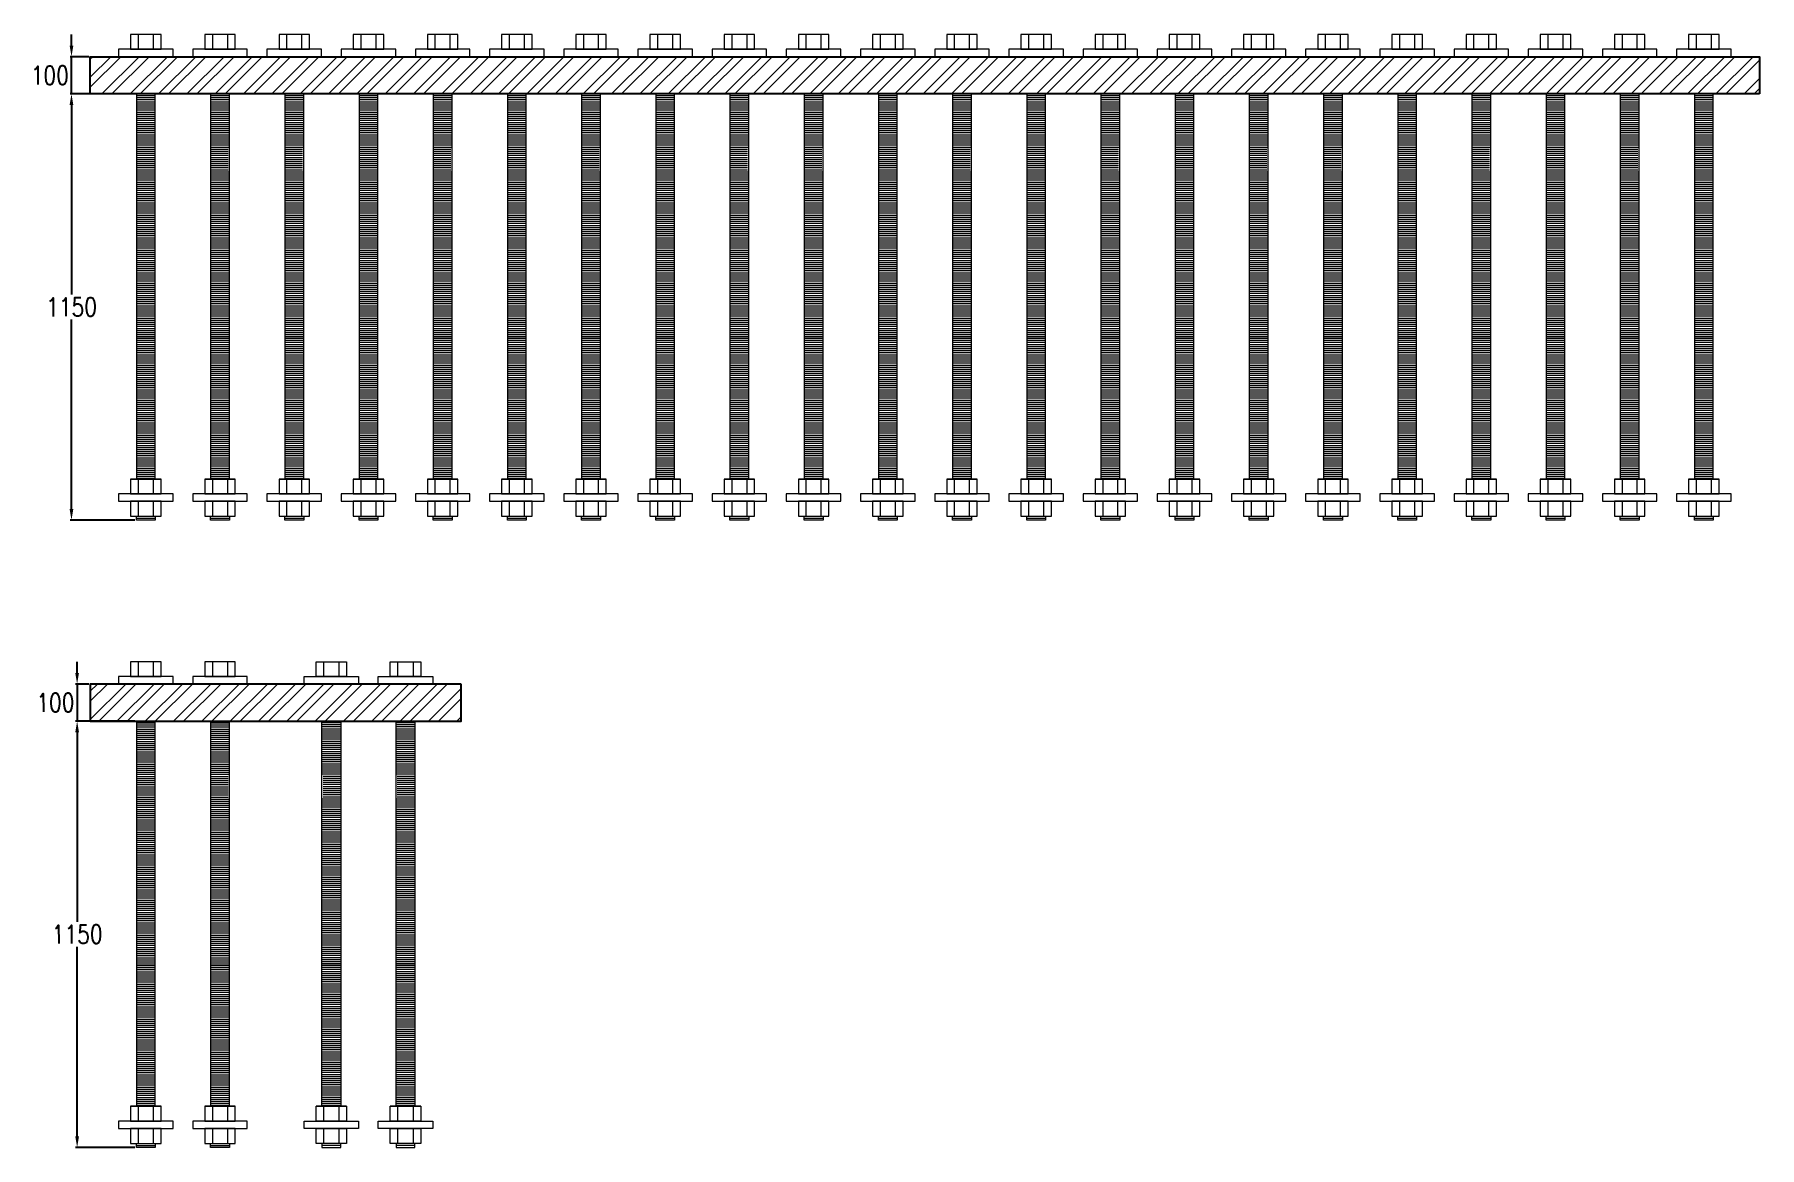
# Model space of a CAD drawing. Header units: millimetres. Extents: x 1541 to 289025, y -12015 to 47026.
# Drawn here: x 47566 to 52216, y 7049 to 10051 of the extents above; entities that cross this region are included whole.
import ezdxf

# ---------------------------------------------------------------- set-up
doc = ezdxf.new("R2010")
doc.units = ezdxf.units.MM
doc.header["$LTSCALE"] = 0.1
doc.linetypes.add('DASHED', pattern=[0.75, 0.5, -0.25])
doc.layers.get('0').update_dxf_attribs({"color": 255})
doc.layers.add('COTAS', color=8, linetype='Continuous')
doc.layers.add('PLATINA', color=5, linetype='Continuous')
for name, color, linetype, lineweight in [('E_ACHURADOS', 8, 'Continuous', 9), ('E_DETALLES', 7, 'Continuous', 9), ('E_DIM', 2, 'Continuous', 9)]:
    doc.layers.add(name, color=color, linetype=linetype, lineweight=lineweight)
doc.styles.add('CNI_COTAS', font='romans.shx', dxfattribs={"width": 0.8})
doc.dimstyles.new('1.3', dxfattribs={"dimscale": 0, "dimtxt": 50, "dimasz": 30, "dimexe": 4, "dimexo": 4, "dimgap": 9, "dimtad": 1, "dimdec": 0, "dimzin": 4, "dimdsep": 46, "dimtxsty": 'CNI_COTAS', "dimcen": 0, "dimclrd": 256, "dimclrt": 3, "dimadec": 0, "dimazin": 0, "dimtfac": 1, "dimtdec": 0, "dimtmove": 2, "dimatfit": 0, "dimfxl": 0.05, "dimtolj": 1, "dimtzin": 0, "dimarcsym": 0})

# ---------------------------------------------------------------- blocks, each defined once
blk = doc.blocks.new('*U2444')
at = {"layer": 'E_DETALLES', "color": 8, "linetype": 'Continuous', "ltscale": 0.1}
for p, q in [((41.1, 605, -875), (-41.1, 605, -875)), ((-41.1, 605, -875), (-41.1, 565, -875)), ((-20.6, 605, -875), (-20.6, 565, -875)), ((20.6, 565, -875), (20.6, 605, -875)), ((41.1, 565, -875), (41.1, 605, -875)), ((73.5, 565, -875), (-73.5, 565, -875)), ((-73.5, 565, -875), (-73.5, 545, -875)), ((-41.1, 565, -875), (41.1, 565, -875)), ((-20.6, 565, -875), (20.6, 565, -875)), ((73.5, 545, -875), (73.5, 565, -875)), ((-73.5, 545, -875), (73.5, 545, -875)), ((41.1, 545, -875), (-41.1, 545, -875)), ((22.2, 545, -875), (-22.2, 545, -875)), ((20.6, 545, -875), (-20.6, 545, -875)), ((-25.4, 445, -875), (-25.4, -593.9, -875)), ((-25.4, 445, -875), (25.4, 445, -875)), ((-25.4, 440.4, -875), (25.4, 440.4, -875)), ((-25.4, 434.8, -875), (25.4, 434.8, -875)), ((-25.4, 429.3, -875), (25.4, 429.3, -875)), ((-25.4, 423.7, -875), (25.4, 423.7, -875)), ((25.4, -594, -875), (25.4, 445, -875)), ((-25.4, 418.1, -875), (25.4, 418.1, -875)), ((-25.4, 412.6, -875), (25.4, 412.6, -875)), ((-25.4, 407, -875), (25.4, 407, -875)), ((-25.4, 401.5, -875), (25.4, 401.5, -875)), ((-25.4, 395.9, -875), (25.4, 395.9, -875)), ((-25.4, 390.4, -875), (25.4, 390.4, -875)), ((-25.4, 384.8, -875), (25.4, 384.8, -875)), ((-25.4, 379.2, -875), (25.4, 379.2, -875)), ((-25.4, 373.7, -875), (25.4, 373.7, -875)), ((-25.4, 368.1, -875), (25.4, 368.1, -875)), ((-25.4, 362.6, -875), (25.4, 362.6, -875)), ((-25.4, 357, -875), (25.4, 357, -875)), ((-25.4, 351.5, -875), (25.4, 351.5, -875)), ((-25.4, 345.9, -875), (25.4, 345.9, -875)), ((-25.4, 340.4, -875), (25.4, 340.4, -875)), ((-25.4, 334.8, -875), (25.4, 334.8, -875)), ((-25.4, 329.2, -875), (25.4, 329.2, -875)), ((-25.4, 323.7, -875), (25.4, 323.7, -875)), ((-25.4, 318.1, -875), (25.4, 318.1, -875)), ((-25.4, 312.6, -875), (25.4, 312.6, -875)), ((-25.4, 307, -875), (25.4, 307, -875)), ((-25.4, 301.5, -875), (25.4, 301.5, -875)), ((-25.4, 295.9, -875), (22.2, 295.9, -875)), ((-25.4, 290.3, -875), (22.2, 290.3, -875)), ((-25.4, 284.8, -875), (22.2, 284.8, -875)), ((-25.4, 279.2, -875), (22.2, 279.2, -875)), ((-25.4, 273.7, -875), (22.2, 273.7, -875)), ((-25.4, 268.1, -875), (22.2, 268.1, -875)), ((-25.4, 262.6, -875), (22.2, 262.6, -875)), ((-25.4, 257, -875), (22.2, 257, -875)), ((-25.4, 251.5, -875), (22.2, 251.5, -875)), ((-25.4, 245.9, -875), (22.2, 245.9, -875)), ((-25.4, 240.3, -875), (22.2, 240.3, -875)), ((-25.4, 234.8, -875), (25.4, 234.8, -875)), ((-25.4, 229.2, -875), (25.4, 229.2, -875)), ((-25.4, 223.7, -875), (25.4, 223.7, -875)), ((-25.4, 218.1, -875), (25.4, 218.1, -875)), ((-25.4, 212.6, -875), (25.4, 212.6, -875)), ((-25.4, 207, -875), (25.4, 207, -875)), ((-25.4, 201.4, -875), (25.4, 201.4, -875)), ((-25.4, 195.9, -875), (25.4, 195.9, -875)), ((-25.4, 190.3, -875), (25.4, 190.3, -875)), ((-25.4, 184.8, -875), (25.4, 184.8, -875)), ((-25.4, 179.2, -875), (25.4, 179.2, -875)), ((-25.4, 173.7, -875), (25.4, 173.7, -875)), ((-25.4, 168.1, -875), (25.4, 168.1, -875)), ((-25.4, 162.6, -875), (25.4, 162.6, -875)), ((-25.4, 157, -875), (25.4, 157, -875)), ((-25.4, 151.4, -875), (25.4, 151.4, -875)), ((-25.4, 145.9, -875), (25.4, 145.9, -875)), ((-25.4, 140.3, -875), (25.4, 140.3, -875)), ((-25.4, 134.8, -875), (25.4, 134.8, -875)), ((-25.4, 129.2, -875), (25.4, 129.2, -875)), ((-25.4, 123.7, -875), (25.4, 123.7, -875)), ((-25.4, 118.1, -875), (25.4, 118.1, -875)), ((-25.4, 112.5, -875), (25.4, 112.5, -875)), ((-25.4, 107, -875), (25.4, 107, -875)), ((-25.4, 101.4, -875), (25.4, 101.4, -875)), ((-25.4, 95.9, -875), (25.4, 95.9, -875)), ((-25.4, 90.3, -875), (25.4, 90.3, -875)), ((-25.4, 84.8, -875), (25.4, 84.8, -875)), ((-25.4, 79.2, -875), (25.4, 79.2, -875)), ((-25.4, 73.7, -875), (25.4, 73.7, -875)), ((-25.4, 68.1, -875), (25.4, 68.1, -875)), ((-25.4, 62.5, -875), (25.4, 62.5, -875)), ((-25.4, 57, -875), (25.4, 57, -875)), ((-25.4, 51.4, -875), (25.4, 51.4, -875)), ((-25.4, 45.9, -875), (25.4, 45.9, -875)), ((-25.4, 40.3, -875), (25.4, 40.3, -875)), ((-25.4, 34.8, -875), (25.4, 34.8, -875)), ((-25.4, 29.2, -875), (25.4, 29.2, -875)), ((-25.4, 23.6, -875), (25.4, 23.6, -875)), ((-25.4, 18.1, -875), (25.4, 18.1, -875)), ((-25.4, 12.5, -875), (25.4, 12.5, -875)), ((-25.4, 7, -875), (25.4, 7, -875)), ((-25.4, 1.4, -875), (25.4, 1.4, -875)), ((-25.4, -4.1, -875), (25.4, -4.1, -875)), ((-25.4, -9.7, -875), (25.4, -9.7, -875)), ((-25.4, -15.2, -875), (25.4, -15.2, -875)), ((-25.4, -20.8, -875), (25.4, -20.8, -875)), ((-25.4, -26.4, -875), (25.4, -26.4, -875)), ((-25.4, -31.9, -875), (25.4, -31.9, -875)), ((-25.4, -37.5, -875), (25.4, -37.5, -875)), ((-25.4, -43, -875), (25.4, -43, -875)), ((-25.4, -48.6, -875), (25.4, -48.6, -875)), ((-25.4, -54.1, -875), (25.4, -54.1, -875)), ((-25.4, -59.7, -875), (25.4, -59.7, -875)), ((-25.4, -65.3, -875), (25.4, -65.3, -875)), ((-25.4, -70.8, -875), (25.4, -70.8, -875)), ((-25.4, -76.4, -875), (25.4, -76.4, -875)), ((-25.4, -81.9, -875), (25.4, -81.9, -875)), ((-25.4, -87.5, -875), (25.4, -87.5, -875)), ((-25.4, -93, -875), (25.4, -93, -875)), ((-25.4, -98.6, -875), (25.4, -98.6, -875)), ((-25.4, -104.1, -875), (25.4, -104.1, -875)), ((-25.4, -109.7, -875), (25.4, -109.7, -875)), ((-25.4, -115.3, -875), (25.4, -115.3, -875)), ((-25.4, -120.8, -875), (25.4, -120.8, -875)), ((-25.4, -126.4, -875), (25.4, -126.4, -875)), ((-25.4, -131.9, -875), (25.4, -131.9, -875)), ((-25.4, -137.5, -875), (25.4, -137.5, -875)), ((-25.4, -143, -875), (25.4, -143, -875)), ((-25.4, -148.6, -875), (25.4, -148.6, -875)), ((-25.4, -154.2, -875), (25.4, -154.2, -875)), ((-25.4, -159.7, -875), (25.4, -159.7, -875)), ((-25.4, -165.3, -875), (25.4, -165.3, -875)), ((-25.4, -170.8, -875), (25.4, -170.8, -875)), ((-25.4, -176.4, -875), (25.4, -176.4, -875)), ((-25.4, -181.9, -875), (25.4, -181.9, -875)), ((-25.4, -187.5, -875), (25.4, -187.5, -875)), ((-25.4, -193, -875), (25.4, -193, -875)), ((-25.4, -198.6, -875), (25.4, -198.6, -875)), ((-25.4, -204.2, -875), (25.4, -204.2, -875)), ((-25.4, -209.7, -875), (25.4, -209.7, -875)), ((-25.4, -214.1, -875), (25.4, -214.1, -875)), ((-25.4, -219.7, -875), (25.4, -219.7, -875)), ((-25.4, -225.2, -875), (25.4, -225.2, -875)), ((-25.4, -230.8, -875), (25.4, -230.8, -875)), ((-25.4, -236.4, -875), (25.4, -236.4, -875)), ((-25.4, -241.9, -875), (25.4, -241.9, -875)), ((-25.4, -247.5, -875), (25.4, -247.5, -875)), ((-25.4, -253, -875), (25.4, -253, -875)), ((-25.4, -258.6, -875), (25.4, -258.6, -875)), ((-25.4, -264.1, -875), (25.4, -264.1, -875)), ((-25.4, -269.7, -875), (25.4, -269.7, -875)), ((-25.4, -275.3, -875), (25.4, -275.3, -875)), ((-25.4, -280.8, -875), (25.4, -280.8, -875)), ((-25.4, -286.4, -875), (25.4, -286.4, -875)), ((-25.4, -291.9, -875), (25.4, -291.9, -875)), ((-25.4, -297.5, -875), (25.4, -297.5, -875)), ((-25.4, -303, -875), (25.4, -303, -875)), ((-25.4, -308.6, -875), (25.4, -308.6, -875)), ((-25.4, -314.2, -875), (25.4, -314.2, -875)), ((-25.4, -319.7, -875), (25.4, -319.7, -875)), ((-25.4, -325.3, -875), (25.4, -325.3, -875)), ((-25.4, -330.8, -875), (25.4, -330.8, -875)), ((-25.4, -336.4, -875), (25.4, -336.4, -875)), ((-25.4, -341.9, -875), (25.4, -341.9, -875)), ((-25.4, -347.5, -875), (25.4, -347.5, -875)), ((-25.4, -353, -875), (25.4, -353, -875)), ((-25.4, -358.6, -875), (25.4, -358.6, -875)), ((-25.4, -364.2, -875), (25.4, -364.2, -875)), ((-25.4, -369.7, -875), (25.4, -369.7, -875)), ((-25.4, -375.3, -875), (25.4, -375.3, -875)), ((-25.4, -380.8, -875), (25.4, -380.8, -875)), ((-25.4, -386.4, -875), (25.4, -386.4, -875)), ((-25.4, -391.9, -875), (25.4, -391.9, -875)), ((-25.4, -397.5, -875), (25.4, -397.5, -875)), ((-25.4, -403.1, -875), (25.4, -403.1, -875)), ((-25.4, -408.6, -875), (25.4, -408.6, -875)), ((-25.4, -414.2, -875), (25.4, -414.2, -875)), ((-25.4, -419.7, -875), (25.4, -419.7, -875)), ((-25.4, -425.3, -875), (25.4, -425.3, -875)), ((-25.4, -430.8, -875), (25.4, -430.8, -875)), ((-25.4, -436.4, -875), (25.4, -436.4, -875)), ((-25.4, -442, -875), (25.4, -442, -875)), ((-25.4, -447.5, -875), (25.4, -447.5, -875)), ((-25.4, -453.1, -875), (25.4, -453.1, -875)), ((-25.4, -458.6, -875), (25.4, -458.6, -875)), ((-25.4, -464.2, -875), (25.4, -464.2, -875)), ((-25.4, -469.7, -875), (25.4, -469.7, -875)), ((-25.4, -475.3, -875), (25.4, -475.3, -875)), ((-25.4, -480.8, -875), (25.4, -480.8, -875)), ((-25.4, -486.4, -875), (25.4, -486.4, -875)), ((-25.4, -492, -875), (25.4, -492, -875)), ((-25.4, -497.5, -875), (25.4, -497.5, -875)), ((-25.4, -503.1, -875), (25.4, -503.1, -875)), ((-25.4, -508.6, -875), (25.4, -508.6, -875)), ((-25.4, -514.2, -875), (25.4, -514.2, -875)), ((-25.4, -519.7, -875), (25.4, -519.7, -875)), ((-25.4, -525.3, -875), (25.4, -525.3, -875)), ((-25.4, -530.9, -875), (25.4, -530.9, -875)), ((-25.4, -536.4, -875), (25.4, -536.4, -875)), ((-25.4, -542, -875), (25.4, -542, -875)), ((-25.4, -547.5, -875), (25.4, -547.5, -875)), ((-25.4, -553.1, -875), (25.4, -553.1, -875)), ((-41.1, -593.9, -875), (41.1, -593.9, -875)), ((41.1, -593.9, -875), (-41.1, -593.9, -875)), ((-41.1, -593.9, -875), (-41.1, -633.9, -875)), ((-25.4, -558.6, -875), (25.4, -558.6, -875)), ((-25.4, -564.2, -875), (25.4, -564.2, -875)), ((-25.4, -569.7, -875), (25.4, -569.7, -875)), ((-25.4, -575.3, -875), (25.4, -575.3, -875)), ((-25.4, -580.9, -875), (25.4, -580.9, -875)), ((-25.4, -586.4, -875), (25.4, -586.4, -875)), ((-25.4, -591.9, -875), (25.4, -591.9, -875)), ((-22.2, -593.9, -875), (22.2, -593.9, -875)), ((-22.2, -593.9, -875), (22.2, -593.9, -875)), ((-20.6, -593.9, -875), (20.6, -593.9, -875)), ((20.6, -593.9, -875), (-20.6, -593.9, -875)), ((-20.6, -593.9, -875), (-20.6, -633.9, -875)), ((20.6, -633.9, -875), (20.6, -593.9, -875)), ((41.1, -633.9, -875), (41.1, -593.9, -875)), ((73.5, -633.9, -875), (-73.5, -633.9, -875)), ((-73.5, -633.9, -875), (-73.5, -653.9, -875)), ((-41.1, -633.9, -875), (41.1, -633.9, -875)), ((-20.6, -633.9, -875), (20.6, -633.9, -875)), ((73.5, -653.9, -875), (73.5, -633.9, -875)), ((-73.5, -653.9, -875), (73.5, -653.9, -875)), ((41.1, -653.9, -875), (-41.1, -653.9, -875)), ((-41.1, -653.9, -875), (-41.1, -693.9, -875)), ((-41.1, -693.9, -875), (41.1, -693.9, -875)), ((-25.4, -705, -875), (-25.4, -693.9, -875)), ((22.2, -653.9, -875), (-22.2, -653.9, -875)), ((20.6, -653.9, -875), (-20.6, -653.9, -875)), ((-20.6, -653.9, -875), (-20.6, -693.9, -875)), ((-20.6, -693.9, -875), (20.6, -693.9, -875)), ((20.6, -693.9, -875), (20.6, -653.9, -875)), ((25.4, -693.9, -875), (25.4, -705, -875)), ((41.1, -693.9, -875), (41.1, -653.9, -875)), ((-25.4, -699.4, -875), (25.4, -699.4, -875)), ((25.4, -705, -875), (-25.4, -705, -875))]:
    blk.add_line(p, q, dxfattribs=at)
at = {"layer": 'E_DETALLES', "color": 8, "linetype": 'DASHED', "ltscale": 0.1}
for p, q in [((-22.2, 545, -875), (22.2, 545, -875)), ((22.2, -593.9, -875), (-22.2, -593.9, -875)), ((-22.2, -653.9, -875), (22.2, -653.9, -875))]:
    blk.add_line(p, q, dxfattribs=at)
blk = doc.blocks.new('*U2438')
at = {"layer": 'E_DIM', "color": 0, "linetype": 'ByBlock', "lineweight": -2, "transparency": 16777216}
for p in [(0, 0), (200, 0)]:
    blk.add_blockref('*U2444', p, dxfattribs=at)
blk = doc.blocks.new('*U2439')
at = {"layer": 'E_DETALLES', "color": 8, "linetype": 'Continuous', "ltscale": 0.1}
for p, q in [((73.5, 515, -875), (-73.5, 515, -875)), ((-73.5, 515, -875), (-73.5, 495, -875)), ((41.1, 555, -875), (-41.1, 555, -875)), ((-41.1, 555, -875), (-41.1, 515, -875)), ((-41.1, 515, -875), (41.1, 515, -875)), ((-20.6, 555, -875), (-20.6, 515, -875)), ((-20.6, 515, -875), (20.6, 515, -875)), ((20.6, 515, -875), (20.6, 555, -875)), ((41.1, 515, -875), (41.1, 555, -875)), ((73.5, 495, -875), (73.5, 515, -875)), ((-73.5, 495, -875), (73.5, 495, -875)), ((41.1, 495, -875), (-41.1, 495, -875)), ((22.2, 495, -875), (-22.2, 495, -875)), ((20.6, 495, -875), (-20.6, 495, -875)), ((-25.4, 395, -875), (-25.4, -643.9, -875)), ((-25.4, 395, -875), (25.4, 395, -875)), ((-25.4, 390.4, -875), (25.4, 390.4, -875)), ((-25.4, 384.8, -875), (25.4, 384.8, -875)), ((-25.4, 379.3, -875), (25.4, 379.3, -875)), ((-25.4, 373.7, -875), (25.4, 373.7, -875)), ((25.4, -644, -875), (25.4, 395, -875)), ((-25.4, 368.1, -875), (25.4, 368.1, -875)), ((-25.4, 362.6, -875), (25.4, 362.6, -875)), ((-25.4, 357, -875), (25.4, 357, -875)), ((-25.4, 351.5, -875), (25.4, 351.5, -875)), ((-25.4, 345.9, -875), (25.4, 345.9, -875)), ((-25.4, 340.4, -875), (25.4, 340.4, -875)), ((-25.4, 334.8, -875), (25.4, 334.8, -875)), ((-25.4, 329.2, -875), (25.4, 329.2, -875)), ((-25.4, 323.7, -875), (25.4, 323.7, -875)), ((-25.4, 318.1, -875), (25.4, 318.1, -875)), ((-25.4, 312.6, -875), (25.4, 312.6, -875)), ((-25.4, 307, -875), (25.4, 307, -875)), ((-25.4, 301.5, -875), (25.4, 301.5, -875)), ((-25.4, 295.9, -875), (25.4, 295.9, -875)), ((-25.4, 290.4, -875), (25.4, 290.4, -875)), ((-25.4, 284.8, -875), (25.4, 284.8, -875)), ((-25.4, 279.2, -875), (25.4, 279.2, -875)), ((-25.4, 273.7, -875), (25.4, 273.7, -875)), ((-25.4, 268.1, -875), (25.4, 268.1, -875)), ((-25.4, 262.6, -875), (25.4, 262.6, -875)), ((-25.4, 257, -875), (25.4, 257, -875)), ((-25.4, 251.5, -875), (25.4, 251.5, -875)), ((-25.4, 245.9, -875), (22.2, 245.9, -875)), ((-25.4, 240.3, -875), (22.2, 240.3, -875)), ((-25.4, 234.8, -875), (22.2, 234.8, -875)), ((-25.4, 229.2, -875), (22.2, 229.2, -875)), ((-25.4, 223.7, -875), (22.2, 223.7, -875)), ((-25.4, 218.1, -875), (22.2, 218.1, -875)), ((-25.4, 212.6, -875), (22.2, 212.6, -875)), ((-25.4, 207, -875), (22.2, 207, -875)), ((-25.4, 201.5, -875), (22.2, 201.5, -875)), ((-25.4, 195.9, -875), (22.2, 195.9, -875)), ((-25.4, 190.3, -875), (22.2, 190.3, -875)), ((-25.4, 184.8, -875), (25.4, 184.8, -875)), ((-25.4, 179.2, -875), (25.4, 179.2, -875)), ((-25.4, 173.7, -875), (25.4, 173.7, -875)), ((-25.4, 168.1, -875), (25.4, 168.1, -875)), ((-25.4, 162.6, -875), (25.4, 162.6, -875)), ((-25.4, 157, -875), (25.4, 157, -875)), ((-25.4, 151.4, -875), (25.4, 151.4, -875)), ((-25.4, 145.9, -875), (25.4, 145.9, -875)), ((-25.4, 140.3, -875), (25.4, 140.3, -875)), ((-25.4, 134.8, -875), (25.4, 134.8, -875)), ((-25.4, 129.2, -875), (25.4, 129.2, -875)), ((-25.4, 123.7, -875), (25.4, 123.7, -875)), ((-25.4, 118.1, -875), (25.4, 118.1, -875)), ((-25.4, 112.6, -875), (25.4, 112.6, -875)), ((-25.4, 107, -875), (25.4, 107, -875)), ((-25.4, 101.4, -875), (25.4, 101.4, -875)), ((-25.4, 95.9, -875), (25.4, 95.9, -875)), ((-25.4, 90.3, -875), (25.4, 90.3, -875)), ((-25.4, 84.8, -875), (25.4, 84.8, -875)), ((-25.4, 79.2, -875), (25.4, 79.2, -875)), ((-25.4, 73.7, -875), (25.4, 73.7, -875)), ((-25.4, 68.1, -875), (25.4, 68.1, -875)), ((-25.4, 62.5, -875), (25.4, 62.5, -875)), ((-25.4, 57, -875), (25.4, 57, -875)), ((-25.4, 51.4, -875), (25.4, 51.4, -875)), ((-25.4, 45.9, -875), (25.4, 45.9, -875)), ((-25.4, 40.3, -875), (25.4, 40.3, -875)), ((-25.4, 34.8, -875), (25.4, 34.8, -875)), ((-25.4, 29.2, -875), (25.4, 29.2, -875)), ((-25.4, 23.7, -875), (25.4, 23.7, -875)), ((-25.4, 18.1, -875), (25.4, 18.1, -875)), ((-25.4, 12.5, -875), (25.4, 12.5, -875)), ((-25.4, 7, -875), (25.4, 7, -875)), ((-25.4, 1.4, -875), (25.4, 1.4, -875)), ((-25.4, -4.1, -875), (25.4, -4.1, -875)), ((-25.4, -9.7, -875), (25.4, -9.7, -875)), ((-25.4, -15.2, -875), (25.4, -15.2, -875)), ((-25.4, -20.8, -875), (25.4, -20.8, -875)), ((-25.4, -26.4, -875), (25.4, -26.4, -875)), ((-25.4, -31.9, -875), (25.4, -31.9, -875)), ((-25.4, -37.5, -875), (25.4, -37.5, -875)), ((-25.4, -43, -875), (25.4, -43, -875)), ((-25.4, -48.6, -875), (25.4, -48.6, -875)), ((-25.4, -54.1, -875), (25.4, -54.1, -875)), ((-25.4, -59.7, -875), (25.4, -59.7, -875)), ((-25.4, -65.2, -875), (25.4, -65.2, -875)), ((-25.4, -70.8, -875), (25.4, -70.8, -875)), ((-25.4, -76.4, -875), (25.4, -76.4, -875)), ((-25.4, -81.9, -875), (25.4, -81.9, -875)), ((-25.4, -87.5, -875), (25.4, -87.5, -875)), ((-25.4, -93, -875), (25.4, -93, -875)), ((-25.4, -98.6, -875), (25.4, -98.6, -875)), ((-25.4, -104.1, -875), (25.4, -104.1, -875)), ((-25.4, -109.7, -875), (25.4, -109.7, -875)), ((-25.4, -115.3, -875), (25.4, -115.3, -875)), ((-25.4, -120.8, -875), (25.4, -120.8, -875)), ((-25.4, -126.4, -875), (25.4, -126.4, -875)), ((-25.4, -131.9, -875), (25.4, -131.9, -875)), ((-25.4, -137.5, -875), (25.4, -137.5, -875)), ((-25.4, -143, -875), (25.4, -143, -875)), ((-25.4, -148.6, -875), (25.4, -148.6, -875)), ((-25.4, -154.1, -875), (25.4, -154.1, -875)), ((-25.4, -159.7, -875), (25.4, -159.7, -875)), ((-25.4, -165.3, -875), (25.4, -165.3, -875)), ((-25.4, -170.8, -875), (25.4, -170.8, -875)), ((-25.4, -176.4, -875), (25.4, -176.4, -875)), ((-25.4, -181.9, -875), (25.4, -181.9, -875)), ((-25.4, -187.5, -875), (25.4, -187.5, -875)), ((-25.4, -193, -875), (25.4, -193, -875)), ((-25.4, -198.6, -875), (25.4, -198.6, -875)), ((-25.4, -204.2, -875), (25.4, -204.2, -875)), ((-25.4, -209.7, -875), (25.4, -209.7, -875)), ((-25.4, -215.3, -875), (25.4, -215.3, -875)), ((-25.4, -220.8, -875), (25.4, -220.8, -875)), ((-25.4, -226.4, -875), (25.4, -226.4, -875)), ((-25.4, -231.9, -875), (25.4, -231.9, -875)), ((-25.4, -237.5, -875), (25.4, -237.5, -875)), ((-25.4, -243, -875), (25.4, -243, -875)), ((-25.4, -248.6, -875), (25.4, -248.6, -875)), ((-25.4, -254.2, -875), (25.4, -254.2, -875)), ((-25.4, -259.7, -875), (25.4, -259.7, -875)), ((-25.4, -264.1, -875), (25.4, -264.1, -875)), ((-25.4, -269.7, -875), (25.4, -269.7, -875)), ((-25.4, -275.2, -875), (25.4, -275.2, -875)), ((-25.4, -280.8, -875), (25.4, -280.8, -875)), ((-25.4, -286.4, -875), (25.4, -286.4, -875)), ((-25.4, -291.9, -875), (25.4, -291.9, -875)), ((-25.4, -297.5, -875), (25.4, -297.5, -875)), ((-25.4, -303, -875), (25.4, -303, -875)), ((-25.4, -308.6, -875), (25.4, -308.6, -875)), ((-25.4, -314.1, -875), (25.4, -314.1, -875)), ((-25.4, -319.7, -875), (25.4, -319.7, -875)), ((-25.4, -325.3, -875), (25.4, -325.3, -875)), ((-25.4, -330.8, -875), (25.4, -330.8, -875)), ((-25.4, -336.4, -875), (25.4, -336.4, -875)), ((-25.4, -341.9, -875), (25.4, -341.9, -875)), ((-25.4, -347.5, -875), (25.4, -347.5, -875)), ((-25.4, -353, -875), (25.4, -353, -875)), ((-25.4, -358.6, -875), (25.4, -358.6, -875)), ((-25.4, -364.2, -875), (25.4, -364.2, -875)), ((-25.4, -369.7, -875), (25.4, -369.7, -875)), ((-25.4, -375.3, -875), (25.4, -375.3, -875)), ((-25.4, -380.8, -875), (25.4, -380.8, -875)), ((-25.4, -386.4, -875), (25.4, -386.4, -875)), ((-25.4, -391.9, -875), (25.4, -391.9, -875)), ((-25.4, -397.5, -875), (25.4, -397.5, -875)), ((-25.4, -403, -875), (25.4, -403, -875)), ((-25.4, -408.6, -875), (25.4, -408.6, -875)), ((-25.4, -414.2, -875), (25.4, -414.2, -875)), ((-25.4, -419.7, -875), (25.4, -419.7, -875)), ((-25.4, -425.3, -875), (25.4, -425.3, -875)), ((-25.4, -430.8, -875), (25.4, -430.8, -875)), ((-25.4, -436.4, -875), (25.4, -436.4, -875)), ((-25.4, -442, -875), (25.4, -442, -875)), ((-25.4, -447.5, -875), (25.4, -447.5, -875)), ((-25.4, -453.1, -875), (25.4, -453.1, -875)), ((-25.4, -458.6, -875), (25.4, -458.6, -875)), ((-25.4, -464.2, -875), (25.4, -464.2, -875)), ((-25.4, -469.7, -875), (25.4, -469.7, -875)), ((-25.4, -475.3, -875), (25.4, -475.3, -875)), ((-25.4, -480.8, -875), (25.4, -480.8, -875)), ((-25.4, -486.4, -875), (25.4, -486.4, -875)), ((-25.4, -492, -875), (25.4, -492, -875)), ((-25.4, -497.5, -875), (25.4, -497.5, -875)), ((-25.4, -503.1, -875), (25.4, -503.1, -875)), ((-25.4, -508.6, -875), (25.4, -508.6, -875)), ((-25.4, -514.2, -875), (25.4, -514.2, -875)), ((-25.4, -519.7, -875), (25.4, -519.7, -875)), ((-25.4, -525.3, -875), (25.4, -525.3, -875)), ((-25.4, -530.8, -875), (25.4, -530.8, -875)), ((-25.4, -536.4, -875), (25.4, -536.4, -875)), ((-25.4, -542, -875), (25.4, -542, -875)), ((-25.4, -547.5, -875), (25.4, -547.5, -875)), ((-25.4, -553.1, -875), (25.4, -553.1, -875)), ((-25.4, -558.6, -875), (25.4, -558.6, -875)), ((-25.4, -564.2, -875), (25.4, -564.2, -875)), ((-25.4, -569.8, -875), (25.4, -569.8, -875)), ((-25.4, -575.3, -875), (25.4, -575.3, -875)), ((-25.4, -580.9, -875), (25.4, -580.9, -875)), ((-25.4, -586.4, -875), (25.4, -586.4, -875)), ((-25.4, -592, -875), (25.4, -592, -875)), ((-25.4, -597.5, -875), (25.4, -597.5, -875)), ((-25.4, -603.1, -875), (25.4, -603.1, -875)), ((-41.1, -643.9, -875), (41.1, -643.9, -875)), ((41.1, -643.9, -875), (-41.1, -643.9, -875)), ((-41.1, -643.9, -875), (-41.1, -683.9, -875)), ((-25.4, -608.6, -875), (25.4, -608.6, -875)), ((-25.4, -614.2, -875), (25.4, -614.2, -875)), ((-25.4, -619.8, -875), (25.4, -619.8, -875)), ((-25.4, -625.3, -875), (25.4, -625.3, -875)), ((-25.4, -630.9, -875), (25.4, -630.9, -875)), ((-25.4, -636.4, -875), (25.4, -636.4, -875)), ((-25.4, -636.4, -875), (25.4, -636.4, -875)), ((-25.4, -641.9, -875), (25.4, -641.9, -875)), ((-25.4, -642, -875), (25.4, -642, -875)), ((-22.2, -643.9, -875), (22.2, -643.9, -875)), ((-22.2, -643.9, -875), (22.2, -643.9, -875)), ((-20.6, -643.9, -875), (20.6, -643.9, -875)), ((20.6, -643.9, -875), (-20.6, -643.9, -875)), ((-20.6, -643.9, -875), (-20.6, -683.9, -875)), ((20.6, -683.9, -875), (20.6, -643.9, -875)), ((41.1, -683.9, -875), (41.1, -643.9, -875)), ((73.5, -683.9, -875), (-73.5, -683.9, -875)), ((-73.5, -683.9, -875), (-73.5, -703.9, -875)), ((-41.1, -683.9, -875), (41.1, -683.9, -875)), ((-20.6, -683.9, -875), (20.6, -683.9, -875)), ((73.5, -703.9, -875), (73.5, -683.9, -875)), ((-73.5, -703.9, -875), (73.5, -703.9, -875)), ((41.1, -703.9, -875), (-41.1, -703.9, -875)), ((-41.1, -703.9, -875), (-41.1, -743.9, -875)), ((-41.1, -743.9, -875), (41.1, -743.9, -875)), ((-25.4, -755, -875), (-25.4, -743.9, -875)), ((22.2, -703.9, -875), (-22.2, -703.9, -875)), ((20.6, -703.9, -875), (-20.6, -703.9, -875)), ((-20.6, -703.9, -875), (-20.6, -743.9, -875)), ((-20.6, -743.9, -875), (20.6, -743.9, -875)), ((20.6, -743.9, -875), (20.6, -703.9, -875)), ((25.4, -743.9, -875), (25.4, -755, -875)), ((41.1, -743.9, -875), (41.1, -703.9, -875)), ((-25.4, -749.4, -875), (25.4, -749.4, -875)), ((25.4, -755, -875), (-25.4, -755, -875))]:
    blk.add_line(p, q, dxfattribs=at)
at = {"layer": 'E_DETALLES', "color": 8, "linetype": 'DASHED', "ltscale": 0.1}
for p, q in [((-22.2, 495, -875), (22.2, 495, -875)), ((22.2, -643.9, -875), (-22.2, -643.9, -875)), ((-22.2, -703.9, -875), (22.2, -703.9, -875))]:
    blk.add_line(p, q, dxfattribs=at)
blk = doc.blocks.new('*U2437')
at = {"color": 0, "linetype": 'ByBlock', "lineweight": -2, "transparency": 16777216}
for p in [(0, 0), (200, 0), (400, 0), (600, 0), (800, 0), (1000, 0), (1200, 0), (1400, 0), (1600, 0), (1800, 0), (2000, 0), (2200, 0), (2400, 0), (2600, 0), (2800, 0), (3000, 0), (3200, 0), (3400, 0), (3600, 0), (3800, 0), (4000, 0), (4200, 0)]:
    blk.add_blockref('*U2439', p, dxfattribs=at)
blk = doc.blocks.new('*U2445')
at = {"layer": 'E_DETALLES', "color": 8, "linetype": 'Continuous', "ltscale": 0.1}
for p, q in [((41.1, 605, -875), (-41.1, 605, -875)), ((-41.1, 605, -875), (-41.1, 565, -875)), ((-20.6, 605, -875), (-20.6, 565, -875)), ((20.6, 565, -875), (20.6, 605, -875)), ((41.1, 565, -875), (41.1, 605, -875)), ((73.5, 565, -875), (-73.5, 565, -875)), ((-73.5, 565, -875), (-73.5, 545, -875)), ((-41.1, 565, -875), (41.1, 565, -875)), ((-20.6, 565, -875), (20.6, 565, -875)), ((73.5, 545, -875), (73.5, 565, -875)), ((-73.5, 545, -875), (73.5, 545, -875)), ((41.1, 545, -875), (-41.1, 545, -875)), ((22.2, 545, -875), (-22.2, 545, -875)), ((20.6, 545, -875), (-20.6, 545, -875)), ((-25.4, 445, -875), (-25.4, -593.9, -875)), ((-25.4, 445, -875), (25.4, 445, -875)), ((-25.4, 440.4, -875), (25.4, 440.4, -875)), ((-25.4, 434.8, -875), (25.4, 434.8, -875)), ((-25.4, 429.3, -875), (25.4, 429.3, -875)), ((-25.4, 423.7, -875), (25.4, 423.7, -875)), ((25.4, -594, -875), (25.4, 445, -875)), ((-25.4, 418.1, -875), (25.4, 418.1, -875)), ((-25.4, 412.6, -875), (25.4, 412.6, -875)), ((-25.4, 407, -875), (25.4, 407, -875)), ((-25.4, 401.5, -875), (25.4, 401.5, -875)), ((-25.4, 395.9, -875), (25.4, 395.9, -875)), ((-25.4, 390.4, -875), (25.4, 390.4, -875)), ((-25.4, 384.8, -875), (25.4, 384.8, -875)), ((-25.4, 379.2, -875), (25.4, 379.2, -875)), ((-25.4, 373.7, -875), (25.4, 373.7, -875)), ((-25.4, 368.1, -875), (25.4, 368.1, -875)), ((-25.4, 362.6, -875), (25.4, 362.6, -875)), ((-25.4, 357, -875), (25.4, 357, -875)), ((-25.4, 351.5, -875), (25.4, 351.5, -875)), ((-25.4, 345.9, -875), (25.4, 345.9, -875)), ((-25.4, 340.4, -875), (25.4, 340.4, -875)), ((-25.4, 334.8, -875), (25.4, 334.8, -875)), ((-25.4, 329.2, -875), (25.4, 329.2, -875)), ((-25.4, 323.7, -875), (25.4, 323.7, -875)), ((-25.4, 318.1, -875), (25.4, 318.1, -875)), ((-25.4, 312.6, -875), (25.4, 312.6, -875)), ((-25.4, 307, -875), (25.4, 307, -875)), ((-25.4, 301.5, -875), (25.4, 301.5, -875)), ((-25.4, 295.9, -875), (22.2, 295.9, -875)), ((-25.4, 290.3, -875), (22.2, 290.3, -875)), ((-25.4, 284.8, -875), (22.2, 284.8, -875)), ((-25.4, 279.2, -875), (22.2, 279.2, -875)), ((-25.4, 273.7, -875), (22.2, 273.7, -875)), ((-25.4, 268.1, -875), (22.2, 268.1, -875)), ((-25.4, 262.6, -875), (22.2, 262.6, -875)), ((-25.4, 257, -875), (22.2, 257, -875)), ((-25.4, 251.5, -875), (22.2, 251.5, -875)), ((-25.4, 245.9, -875), (22.2, 245.9, -875)), ((-25.4, 240.3, -875), (22.2, 240.3, -875)), ((-25.4, 234.8, -875), (25.4, 234.8, -875)), ((-25.4, 229.2, -875), (25.4, 229.2, -875)), ((-25.4, 223.7, -875), (25.4, 223.7, -875)), ((-25.4, 218.1, -875), (25.4, 218.1, -875)), ((-25.4, 212.6, -875), (25.4, 212.6, -875)), ((-25.4, 207, -875), (25.4, 207, -875)), ((-25.4, 201.4, -875), (25.4, 201.4, -875)), ((-25.4, 195.9, -875), (25.4, 195.9, -875)), ((-25.4, 190.3, -875), (25.4, 190.3, -875)), ((-25.4, 184.8, -875), (25.4, 184.8, -875)), ((-25.4, 179.2, -875), (25.4, 179.2, -875)), ((-25.4, 173.7, -875), (25.4, 173.7, -875)), ((-25.4, 168.1, -875), (25.4, 168.1, -875)), ((-25.4, 162.6, -875), (25.4, 162.6, -875)), ((-25.4, 157, -875), (25.4, 157, -875)), ((-25.4, 151.4, -875), (25.4, 151.4, -875)), ((-25.4, 145.9, -875), (25.4, 145.9, -875)), ((-25.4, 140.3, -875), (25.4, 140.3, -875)), ((-25.4, 134.8, -875), (25.4, 134.8, -875)), ((-25.4, 129.2, -875), (25.4, 129.2, -875)), ((-25.4, 123.7, -875), (25.4, 123.7, -875)), ((-25.4, 118.1, -875), (25.4, 118.1, -875)), ((-25.4, 112.5, -875), (25.4, 112.5, -875)), ((-25.4, 107, -875), (25.4, 107, -875)), ((-25.4, 101.4, -875), (25.4, 101.4, -875)), ((-25.4, 95.9, -875), (25.4, 95.9, -875)), ((-25.4, 90.3, -875), (25.4, 90.3, -875)), ((-25.4, 84.8, -875), (25.4, 84.8, -875)), ((-25.4, 79.2, -875), (25.4, 79.2, -875)), ((-25.4, 73.7, -875), (25.4, 73.7, -875)), ((-25.4, 68.1, -875), (25.4, 68.1, -875)), ((-25.4, 62.5, -875), (25.4, 62.5, -875)), ((-25.4, 57, -875), (25.4, 57, -875)), ((-25.4, 51.4, -875), (25.4, 51.4, -875)), ((-25.4, 45.9, -875), (25.4, 45.9, -875)), ((-25.4, 40.3, -875), (25.4, 40.3, -875)), ((-25.4, 34.8, -875), (25.4, 34.8, -875)), ((-25.4, 29.2, -875), (25.4, 29.2, -875)), ((-25.4, 23.6, -875), (25.4, 23.6, -875)), ((-25.4, 18.1, -875), (25.4, 18.1, -875)), ((-25.4, 12.5, -875), (25.4, 12.5, -875)), ((-25.4, 7, -875), (25.4, 7, -875)), ((-25.4, 1.4, -875), (25.4, 1.4, -875)), ((-25.4, -4.1, -875), (25.4, -4.1, -875)), ((-25.4, -9.7, -875), (25.4, -9.7, -875)), ((-25.4, -15.2, -875), (25.4, -15.2, -875)), ((-25.4, -20.8, -875), (25.4, -20.8, -875)), ((-25.4, -26.4, -875), (25.4, -26.4, -875)), ((-25.4, -31.9, -875), (25.4, -31.9, -875)), ((-25.4, -37.5, -875), (25.4, -37.5, -875)), ((-25.4, -43, -875), (25.4, -43, -875)), ((-25.4, -48.6, -875), (25.4, -48.6, -875)), ((-25.4, -54.1, -875), (25.4, -54.1, -875)), ((-25.4, -59.7, -875), (25.4, -59.7, -875)), ((-25.4, -65.3, -875), (25.4, -65.3, -875)), ((-25.4, -70.8, -875), (25.4, -70.8, -875)), ((-25.4, -76.4, -875), (25.4, -76.4, -875)), ((-25.4, -81.9, -875), (25.4, -81.9, -875)), ((-25.4, -87.5, -875), (25.4, -87.5, -875)), ((-25.4, -93, -875), (25.4, -93, -875)), ((-25.4, -98.6, -875), (25.4, -98.6, -875)), ((-25.4, -104.1, -875), (25.4, -104.1, -875)), ((-25.4, -109.7, -875), (25.4, -109.7, -875)), ((-25.4, -115.3, -875), (25.4, -115.3, -875)), ((-25.4, -120.8, -875), (25.4, -120.8, -875)), ((-25.4, -126.4, -875), (25.4, -126.4, -875)), ((-25.4, -131.9, -875), (25.4, -131.9, -875)), ((-25.4, -137.5, -875), (25.4, -137.5, -875)), ((-25.4, -143, -875), (25.4, -143, -875)), ((-25.4, -148.6, -875), (25.4, -148.6, -875)), ((-25.4, -154.2, -875), (25.4, -154.2, -875)), ((-25.4, -159.7, -875), (25.4, -159.7, -875)), ((-25.4, -165.3, -875), (25.4, -165.3, -875)), ((-25.4, -170.8, -875), (25.4, -170.8, -875)), ((-25.4, -176.4, -875), (25.4, -176.4, -875)), ((-25.4, -181.9, -875), (25.4, -181.9, -875)), ((-25.4, -187.5, -875), (25.4, -187.5, -875)), ((-25.4, -193, -875), (25.4, -193, -875)), ((-25.4, -198.6, -875), (25.4, -198.6, -875)), ((-25.4, -204.2, -875), (25.4, -204.2, -875)), ((-25.4, -209.7, -875), (25.4, -209.7, -875)), ((-25.4, -214.1, -875), (25.4, -214.1, -875)), ((-25.4, -219.7, -875), (25.4, -219.7, -875)), ((-25.4, -225.2, -875), (25.4, -225.2, -875)), ((-25.4, -230.8, -875), (25.4, -230.8, -875)), ((-25.4, -236.4, -875), (25.4, -236.4, -875)), ((-25.4, -241.9, -875), (25.4, -241.9, -875)), ((-25.4, -247.5, -875), (25.4, -247.5, -875)), ((-25.4, -253, -875), (25.4, -253, -875)), ((-25.4, -258.6, -875), (25.4, -258.6, -875)), ((-25.4, -264.1, -875), (25.4, -264.1, -875)), ((-25.4, -269.7, -875), (25.4, -269.7, -875)), ((-25.4, -275.3, -875), (25.4, -275.3, -875)), ((-25.4, -280.8, -875), (25.4, -280.8, -875)), ((-25.4, -286.4, -875), (25.4, -286.4, -875)), ((-25.4, -291.9, -875), (25.4, -291.9, -875)), ((-25.4, -297.5, -875), (25.4, -297.5, -875)), ((-25.4, -303, -875), (25.4, -303, -875)), ((-25.4, -308.6, -875), (25.4, -308.6, -875)), ((-25.4, -314.2, -875), (25.4, -314.2, -875)), ((-25.4, -319.7, -875), (25.4, -319.7, -875)), ((-25.4, -325.3, -875), (25.4, -325.3, -875)), ((-25.4, -330.8, -875), (25.4, -330.8, -875)), ((-25.4, -336.4, -875), (25.4, -336.4, -875)), ((-25.4, -341.9, -875), (25.4, -341.9, -875)), ((-25.4, -347.5, -875), (25.4, -347.5, -875)), ((-25.4, -353, -875), (25.4, -353, -875)), ((-25.4, -358.6, -875), (25.4, -358.6, -875)), ((-25.4, -364.2, -875), (25.4, -364.2, -875)), ((-25.4, -369.7, -875), (25.4, -369.7, -875)), ((-25.4, -375.3, -875), (25.4, -375.3, -875)), ((-25.4, -380.8, -875), (25.4, -380.8, -875)), ((-25.4, -386.4, -875), (25.4, -386.4, -875)), ((-25.4, -391.9, -875), (25.4, -391.9, -875)), ((-25.4, -397.5, -875), (25.4, -397.5, -875)), ((-25.4, -403.1, -875), (25.4, -403.1, -875)), ((-25.4, -408.6, -875), (25.4, -408.6, -875)), ((-25.4, -414.2, -875), (25.4, -414.2, -875)), ((-25.4, -419.7, -875), (25.4, -419.7, -875)), ((-25.4, -425.3, -875), (25.4, -425.3, -875)), ((-25.4, -430.8, -875), (25.4, -430.8, -875)), ((-25.4, -436.4, -875), (25.4, -436.4, -875)), ((-25.4, -442, -875), (25.4, -442, -875)), ((-25.4, -447.5, -875), (25.4, -447.5, -875)), ((-25.4, -453.1, -875), (25.4, -453.1, -875)), ((-25.4, -458.6, -875), (25.4, -458.6, -875)), ((-25.4, -464.2, -875), (25.4, -464.2, -875)), ((-25.4, -469.7, -875), (25.4, -469.7, -875)), ((-25.4, -475.3, -875), (25.4, -475.3, -875)), ((-25.4, -480.8, -875), (25.4, -480.8, -875)), ((-25.4, -486.4, -875), (25.4, -486.4, -875)), ((-25.4, -492, -875), (25.4, -492, -875)), ((-25.4, -497.5, -875), (25.4, -497.5, -875)), ((-25.4, -503.1, -875), (25.4, -503.1, -875)), ((-25.4, -508.6, -875), (25.4, -508.6, -875)), ((-25.4, -514.2, -875), (25.4, -514.2, -875)), ((-25.4, -519.7, -875), (25.4, -519.7, -875)), ((-25.4, -525.3, -875), (25.4, -525.3, -875)), ((-25.4, -530.9, -875), (25.4, -530.9, -875)), ((-25.4, -536.4, -875), (25.4, -536.4, -875)), ((-25.4, -542, -875), (25.4, -542, -875)), ((-25.4, -547.5, -875), (25.4, -547.5, -875)), ((-25.4, -553.1, -875), (25.4, -553.1, -875)), ((-41.1, -593.9, -875), (41.1, -593.9, -875)), ((41.1, -593.9, -875), (-41.1, -593.9, -875)), ((-41.1, -593.9, -875), (-41.1, -633.9, -875)), ((-25.4, -558.6, -875), (25.4, -558.6, -875)), ((-25.4, -564.2, -875), (25.4, -564.2, -875)), ((-25.4, -569.7, -875), (25.4, -569.7, -875)), ((-25.4, -575.3, -875), (25.4, -575.3, -875)), ((-25.4, -580.9, -875), (25.4, -580.9, -875)), ((-25.4, -586.4, -875), (25.4, -586.4, -875)), ((-25.4, -591.9, -875), (25.4, -591.9, -875)), ((-22.2, -593.9, -875), (22.2, -593.9, -875)), ((-22.2, -593.9, -875), (22.2, -593.9, -875)), ((-20.6, -593.9, -875), (20.6, -593.9, -875)), ((20.6, -593.9, -875), (-20.6, -593.9, -875)), ((-20.6, -593.9, -875), (-20.6, -633.9, -875)), ((20.6, -633.9, -875), (20.6, -593.9, -875)), ((41.1, -633.9, -875), (41.1, -593.9, -875)), ((73.5, -633.9, -875), (-73.5, -633.9, -875)), ((-73.5, -633.9, -875), (-73.5, -653.9, -875)), ((-41.1, -633.9, -875), (41.1, -633.9, -875)), ((-20.6, -633.9, -875), (20.6, -633.9, -875)), ((73.5, -653.9, -875), (73.5, -633.9, -875)), ((-73.5, -653.9, -875), (73.5, -653.9, -875)), ((41.1, -653.9, -875), (-41.1, -653.9, -875)), ((-41.1, -653.9, -875), (-41.1, -693.9, -875)), ((-41.1, -693.9, -875), (41.1, -693.9, -875)), ((-25.4, -705, -875), (-25.4, -693.9, -875)), ((22.2, -653.9, -875), (-22.2, -653.9, -875)), ((20.6, -653.9, -875), (-20.6, -653.9, -875)), ((-20.6, -653.9, -875), (-20.6, -693.9, -875)), ((-20.6, -693.9, -875), (20.6, -693.9, -875)), ((20.6, -693.9, -875), (20.6, -653.9, -875)), ((25.4, -693.9, -875), (25.4, -705, -875)), ((41.1, -693.9, -875), (41.1, -653.9, -875)), ((-25.4, -699.4, -875), (25.4, -699.4, -875)), ((25.4, -705, -875), (-25.4, -705, -875))]:
    blk.add_line(p, q, dxfattribs=at)
at = {"layer": 'E_DETALLES', "color": 8, "linetype": 'DASHED', "ltscale": 0.1}
for p, q in [((-22.2, 545, -875), (22.2, 545, -875)), ((22.2, -593.9, -875), (-22.2, -593.9, -875)), ((-22.2, -653.9, -875), (22.2, -653.9, -875))]:
    blk.add_line(p, q, dxfattribs=at)
blk = doc.blocks.new('*U2435')
at = {"layer": 'E_DIM', "color": 0, "linetype": 'ByBlock', "lineweight": -2, "transparency": 16777216}
for p in [(0, 0), (200, 0)]:
    blk.add_blockref('*U2445', p, dxfattribs=at)
blk = doc.blocks.new('*D2925')
at = {"layer": 'COTAS', "lineweight": -2, "ltscale": 3, "transparency": 16777216}
for p, q in [((47681.2, 8328.6), (47681.2, 8358.6)), ((47681.2, 8298.6), (47681.2, 8198.6)), ((47681.2, 8168.6), (47681.2, 8138.6))]:
    blk.add_line(p, q, dxfattribs=at)
at = {"layer": 'COTAS', "color": 0, "lineweight": -2, "ltscale": 3, "transparency": 16777216}
for p, q in [((47712.5, 8298.6), (47677.2, 8298.6)), ((47712.5, 8198.6), (47677.2, 8198.6))]:
    blk.add_line(p, q, dxfattribs=at)
at = {"layer": 'COTAS', "ltscale": 3, "transparency": 16777216}
for points in [[(47676.2, 8328.6), (47686.2, 8328.6), (47681.2, 8298.6)], [(47676.2, 8168.6), (47686.2, 8168.6), (47681.2, 8198.6)]]:
    blk.add_solid(points, dxfattribs=at)
at = {"layer": 'Defpoints', "color": 0, "ltscale": 3, "transparency": 16777216}
for p in [(47716.5, 8298.6), (47681.2, 8198.6), (47716.5, 8198.6)]:
    blk.add_point(p, dxfattribs=at)
at = {"layer": 'COTAS', "color": 3, "ltscale": 3, "transparency": 16777216, "insert": (47622.7, 8248.6), "char_height": 50, "attachment_point": 5, "rotation": 0.2, "style": 'CNI_COTAS'}
blk.add_mtext('\\A1;100', dxfattribs=at)
blk = doc.blocks.new('*D2926')
at = {"layer": 'COTAS', "color": 0, "lineweight": -2, "ltscale": 3, "transparency": 16777216}
for p, q in [((47837.1, 8198.6), (47677.2, 8198.6)), ((47837.1, 7048.6), (47677.2, 7048.6))]:
    blk.add_line(p, q, dxfattribs=at)
at = {"layer": 'COTAS', "lineweight": -2, "ltscale": 3, "transparency": 16777216}
for p, q in [((47681.2, 8168.6), (47681.2, 7657.6)), ((47681.2, 7078.6), (47681.2, 7589.6))]:
    blk.add_line(p, q, dxfattribs=at)
at = {"layer": 'COTAS', "ltscale": 3, "transparency": 16777216}
for points in [[(47676.2, 8168.6), (47686.2, 8168.6), (47681.2, 8198.6)], [(47676.2, 7078.6), (47686.2, 7078.6), (47681.2, 7048.6)]]:
    blk.add_solid(points, dxfattribs=at)
at = {"layer": 'Defpoints', "color": 0, "ltscale": 3, "transparency": 16777216}
for p in [(47681.2, 8198.6), (47841.1, 8198.6), (47841.1, 7048.6)]:
    blk.add_point(p, dxfattribs=at)
at = {"layer": 'COTAS', "color": 3, "ltscale": 3, "transparency": 16777216, "insert": (47681.2, 7623.6), "char_height": 50, "attachment_point": 5, "rotation": 0.2, "style": 'CNI_COTAS'}
blk.add_mtext('\\A1;1150', dxfattribs=at)
blk = doc.blocks.new('*D2933')
at = {"layer": 'COTAS', "lineweight": -2, "ltscale": 3, "transparency": 16777216}
for p, q in [((47666, 10020.5), (47666, 10050.5)), ((47666, 9890.5), (47666, 9990.5)), ((47666, 9860.5), (47666, 9830.5))]:
    blk.add_line(p, q, dxfattribs=at)
at = {"layer": 'COTAS', "color": 0, "lineweight": -2, "ltscale": 3, "transparency": 16777216}
for p, q in [((47712.5, 9990.5), (47662, 9990.5)), ((47712.5, 9890.5), (47662, 9890.5))]:
    blk.add_line(p, q, dxfattribs=at)
at = {"layer": 'COTAS', "ltscale": 3, "transparency": 16777216}
for points in [[(47661, 10020.5), (47671, 10020.5), (47666, 9990.5)], [(47661, 9860.5), (47671, 9860.5), (47666, 9890.5)]]:
    blk.add_solid(points, dxfattribs=at)
at = {"layer": 'Defpoints', "color": 0, "ltscale": 3, "transparency": 16777216}
for p in [(47666, 9990.5), (47716.5, 9990.5), (47716.5, 9890.5)]:
    blk.add_point(p, dxfattribs=at)
at = {"layer": 'COTAS', "color": 3, "ltscale": 3, "transparency": 16777216, "insert": (47607.5, 9940.5), "char_height": 50, "attachment_point": 5, "rotation": 0.2, "style": 'CNI_COTAS'}
blk.add_mtext('\\A1;100', dxfattribs=at)
blk = doc.blocks.new('*D2934')
at = {"layer": 'COTAS', "color": 0, "lineweight": -2, "ltscale": 3, "transparency": 16777216}
for p, q in [((47837.1, 9890.5), (47662, 9890.5)), ((47837.1, 8740.5), (47662, 8740.5))]:
    blk.add_line(p, q, dxfattribs=at)
at = {"layer": 'COTAS', "lineweight": -2, "ltscale": 3, "transparency": 16777216}
for p, q in [((47666, 9860.5), (47666, 9349.6)), ((47666, 8770.5), (47666, 9281.5))]:
    blk.add_line(p, q, dxfattribs=at)
at = {"layer": 'COTAS', "ltscale": 3, "transparency": 16777216}
for points in [[(47661, 9860.5), (47671, 9860.5), (47666, 9890.5)], [(47661, 8770.5), (47671, 8770.5), (47666, 8740.5)]]:
    blk.add_solid(points, dxfattribs=at)
at = {"layer": 'Defpoints', "color": 0, "ltscale": 3, "transparency": 16777216}
for p in [(47666, 9890.5), (47841.1, 9890.5), (47841.1, 8740.5)]:
    blk.add_point(p, dxfattribs=at)
at = {"layer": 'COTAS', "color": 3, "ltscale": 3, "transparency": 16777216, "insert": (47666, 9315.5), "char_height": 50, "attachment_point": 5, "rotation": 0.2, "style": 'CNI_COTAS'}
blk.add_mtext('\\A1;1150', dxfattribs=at)
blk = doc.blocks.new('A$Cabe98760')
at = {"layer": 'E_ACHURADOS'}
h = blk.add_hatch(dxfattribs=at)
h.set_pattern_fill('STEEL', color=4, scale=17)
h.set_pattern_definition([(45, (117899.99, -51199.65), (-38.16609, 38.16609), []), (45, (117899.99, -51172.66), (-38.16609, 38.16609), [])])
h.paths.add_polyline_path([(52216.5, 9890.5), (47716.5, 9890.5), (47716.5, 9990.5), (52216.5, 9990.5)])
h = blk.add_hatch(dxfattribs=at)
h.set_pattern_fill('STEEL', color=4, scale=17)
h.set_pattern_definition([(45, (-13643.57, -128371.477), (-38.166089, 38.166089), []), (45, (-13643.57, -128344.49), (-38.166089, 38.166089), [])])
h.paths.add_polyline_path([(48716.5, 8298.6), (47716.5, 8298.6), (47716.5, 8198.6), (48716.5, 8198.6)])
at = {"layer": 'PLATINA', "linetype": 'Continuous'}
for points in [[(52216.5, 9890.5), (47716.5, 9890.5), (47716.5, 9990.5), (52216.5, 9990.5)], [(48716.5, 8298.6), (47716.5, 8298.6), (47716.5, 8198.6), (48716.5, 8198.6)]]:
    blk.add_lwpolyline(points, close=True, dxfattribs=at)
blk.add_blockref('*U2437', (47866.5, 9495.5, 875))
at = {"layer": 'E_DIM'}
blk.add_blockref('*U2438', (47866.5, 7753.6, 875), dxfattribs=at)
at = {"layer": 'E_DIM', "xscale": -1}
blk.add_blockref('*U2435', (48566.5, 7753.6, 875), dxfattribs=at)
at = {"layer": 'COTAS', "ltscale": 3}
for base, p1, p2, picture, middle in [((47666, 9990.5), (47716.5, 9890.5), (47716.5, 9990.5), '*D2933', (47607.5, 9940.5)), ((47666, 9890.5), (47841.1, 8740.5), (47841.1, 9890.5), '*D2934', (47666, 9315.5)), ((47681.2, 8198.6), (47716.5, 8298.6), (47716.5, 8198.6), '*D2925', (47622.7, 8248.6)), ((47681.2, 8198.6), (47841.1, 7048.6), (47841.1, 8198.6), '*D2926', (47681.2, 7623.6))]:
    dim = blk.add_linear_dim(base=base, p1=p1, p2=p2, angle=90, dimstyle='1.3', override={"dimscale": 1}, dxfattribs=at)
    dim.commit()
    dim.dimension.update_dxf_attribs({"geometry": picture, "text_midpoint": middle, "text_rotation": 0.2})

msp = doc.modelspace()

# ---------------------------------------------------------------- block references
at = {"layer": 'COTAS'}
msp.add_blockref('A$Cabe98760', (0, 0), dxfattribs=at)

doc.saveas('drawing.dxf')
